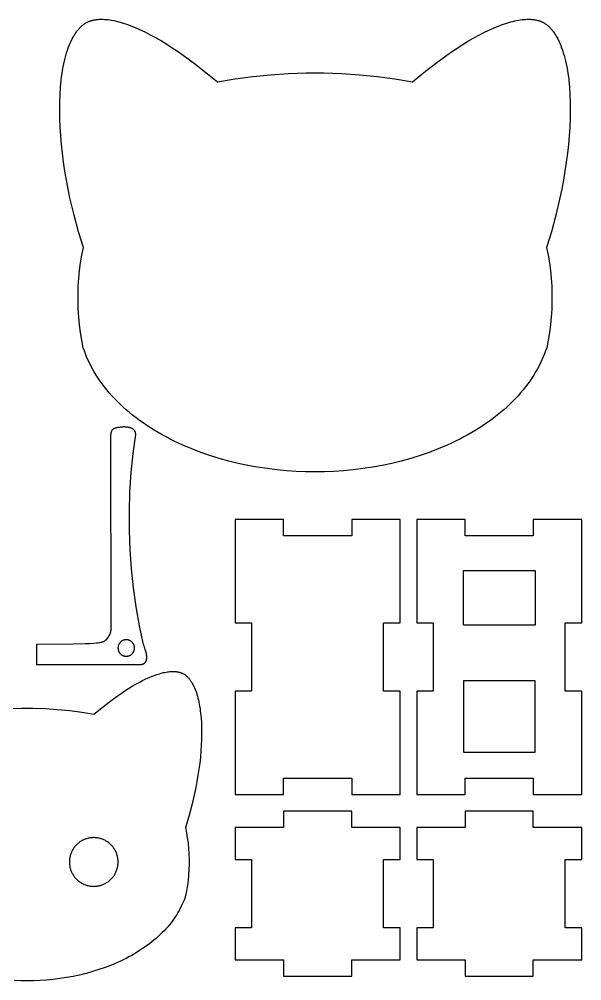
# Model space of a CAD drawing. Header units: millimetres. Extents: x -103 to 223, y -22 to 242.
# Drawn here: x 121.3 to 223.5, y 67.7 to 242.4 of the extents above; entities that cross this region are included whole.
import ezdxf

# ---------------------------------------------------------------- set-up
doc = ezdxf.new("R2010")
doc.units = ezdxf.units.MM
for name, color, linetype, true_color in [('back_outsideCutPath', 1, 'Continuous', 0xff0000), ('Capa 01', 1, 'Continuous', 0xff0000), ('front_outsideCutPath', 1, 'Continuous', 0xff0000), ('left_outsideCutPath', 1, 'Continuous', 0xff0000), ('right_outsideCutPath', 1, 'Continuous', 0xff0000)]:
    doc.layers.add(name, color=color, linetype=linetype, true_color=true_color)

msp = doc.modelspace()

# ---------------------------------------------------------------- linework, layer by layer
at = {"layer": 'back_outsideCutPath', "color": 1, "true_color": 0xff0000}
for p, q in [((202.29, 151.51), (193.48, 151.51)), ((193.48, 151.51), (193.48, 132.7)), ((202.29, 148.51), (202.29, 151.51)), ((223.48, 151.51), (214.67, 151.51)), ((214.67, 151.51), (214.67, 148.51)), ((223.48, 145.08), (223.48, 151.51)), ((214.67, 148.51), (202.29, 148.51)), ((223.48, 132.7), (223.48, 145.08)), ((193.48, 132.7), (196.48, 132.7)), ((196.48, 132.7), (196.48, 120.33)), ((220.48, 120.33), (220.48, 132.7)), ((220.48, 132.7), (223.48, 132.7)), ((196.48, 120.33), (193.48, 120.33)), ((193.48, 120.33), (193.48, 107.95)), ((223.48, 120.33), (220.48, 120.33)), ((223.48, 101.51), (223.48, 120.33)), ((193.48, 107.95), (193.48, 101.51)), ((202.29, 101.51), (202.29, 104.51)), ((202.29, 104.51), (214.67, 104.51)), ((214.67, 104.51), (214.67, 101.51)), ((193.48, 101.51), (202.29, 101.51)), ((214.67, 101.51), (223.48, 101.51))]:
    msp.add_line(p, q, dxfattribs=at)
at = {"layer": 'Capa 01'}
for p, q in [((132.49, 241.05), (132.6, 241.15)), ((132.6, 241.15), (132.71, 241.25)), ((132.71, 241.25), (132.79, 241.32)), ((132.79, 241.32), (132.87, 241.38)), ((132.87, 241.38), (132.95, 241.44)), ((132.95, 241.44), (133.03, 241.5)), ((133.03, 241.5), (133.12, 241.56)), ((133.12, 241.56), (133.2, 241.62)), ((133.2, 241.62), (133.29, 241.67)), ((133.29, 241.67), (133.38, 241.73)), ((133.38, 241.73), (133.48, 241.78)), ((133.48, 241.78), (133.57, 241.83)), ((133.57, 241.83), (133.67, 241.87)), ((133.67, 241.87), (133.77, 241.92)), ((133.77, 241.92), (133.87, 241.96)), ((133.87, 241.96), (133.97, 242)), ((133.97, 242), (134.08, 242.04)), ((134.08, 242.04), (134.19, 242.08)), ((134.19, 242.08), (134.3, 242.12)), ((134.3, 242.12), (134.41, 242.15)), ((134.41, 242.15), (134.52, 242.18)), ((134.52, 242.18), (134.64, 242.21)), ((134.64, 242.21), (134.75, 242.24)), ((134.75, 242.24), (134.87, 242.26)), ((134.87, 242.26), (134.99, 242.28)), ((134.99, 242.28), (135.12, 242.3)), ((135.12, 242.3), (135.24, 242.32)), ((135.24, 242.32), (135.37, 242.34)), ((135.37, 242.34), (135.5, 242.35)), ((135.5, 242.35), (135.63, 242.36)), ((135.63, 242.36), (135.77, 242.37)), ((135.77, 242.37), (135.9, 242.38)), ((135.9, 242.38), (136.18, 242.38)), ((136.18, 242.38), (136.47, 242.38)), ((136.47, 242.38), (136.76, 242.36)), ((136.76, 242.36), (137.07, 242.34)), ((137.07, 242.34), (137.38, 242.31)), ((137.38, 242.31), (137.7, 242.27)), ((137.7, 242.27), (138.03, 242.21)), ((138.03, 242.21), (138.36, 242.15)), ((138.36, 242.15), (138.71, 242.08)), ((138.71, 242.08), (139.06, 241.99)), ((139.06, 241.99), (139.42, 241.9)), ((139.42, 241.9), (139.78, 241.8)), ((139.78, 241.8), (140.16, 241.68)), ((140.16, 241.68), (140.54, 241.56)), ((140.54, 241.56), (140.93, 241.42)), ((140.93, 241.42), (141.73, 241.12)), ((141.73, 241.12), (142.56, 240.78)), ((207.44, 240.78), (208.27, 241.12)), ((208.27, 241.12), (209.07, 241.42)), ((209.07, 241.42), (209.46, 241.56)), ((209.46, 241.56), (209.84, 241.68)), ((209.84, 241.68), (210.21, 241.8)), ((210.21, 241.8), (210.58, 241.9)), ((210.58, 241.9), (210.94, 241.99)), ((210.94, 241.99), (211.29, 242.08)), ((211.29, 242.08), (211.63, 242.15)), ((211.63, 242.15), (211.97, 242.21)), ((211.97, 242.21), (212.3, 242.27)), ((212.3, 242.27), (212.62, 242.31)), ((212.62, 242.31), (212.93, 242.34)), ((212.93, 242.34), (213.23, 242.36)), ((213.23, 242.36), (213.53, 242.38)), ((213.53, 242.38), (213.81, 242.38)), ((213.81, 242.38), (214.09, 242.38)), ((214.09, 242.38), (214.23, 242.37)), ((214.23, 242.37), (214.36, 242.36)), ((214.36, 242.36), (214.49, 242.35)), ((214.49, 242.35), (214.62, 242.34)), ((214.62, 242.34), (214.75, 242.32)), ((214.75, 242.32), (214.88, 242.3)), ((214.88, 242.3), (215, 242.28)), ((215, 242.28), (215.12, 242.26)), ((215.12, 242.26), (215.24, 242.24)), ((215.24, 242.24), (215.36, 242.21)), ((215.36, 242.21), (215.48, 242.18)), ((215.48, 242.18), (215.59, 242.15)), ((215.59, 242.15), (215.7, 242.12)), ((215.7, 242.12), (215.81, 242.08)), ((215.81, 242.08), (215.92, 242.04)), ((215.92, 242.04), (216.02, 242)), ((216.02, 242), (216.13, 241.96)), ((216.13, 241.96), (216.23, 241.92)), ((216.23, 241.92), (216.33, 241.87)), ((216.33, 241.87), (216.42, 241.83)), ((216.42, 241.83), (216.52, 241.78)), ((216.52, 241.78), (216.61, 241.73)), ((216.61, 241.73), (216.7, 241.67)), ((216.7, 241.67), (216.79, 241.62)), ((216.79, 241.62), (216.88, 241.56)), ((216.88, 241.56), (216.97, 241.5)), ((216.97, 241.5), (217.05, 241.44)), ((217.05, 241.44), (217.13, 241.38)), ((217.13, 241.38), (217.21, 241.32)), ((217.21, 241.32), (217.29, 241.25)), ((217.29, 241.25), (217.4, 241.15)), ((217.4, 241.15), (217.51, 241.05)), ((131.15, 239.3), (131.24, 239.46)), ((131.24, 239.46), (131.34, 239.62)), ((131.34, 239.62), (131.44, 239.78)), ((131.44, 239.78), (131.54, 239.92)), ((131.54, 239.92), (131.64, 240.07)), ((131.64, 240.07), (131.74, 240.21)), ((131.74, 240.21), (131.85, 240.34)), ((131.85, 240.34), (131.95, 240.47)), ((131.95, 240.47), (132.06, 240.59)), ((132.06, 240.59), (132.16, 240.71)), ((132.16, 240.71), (132.27, 240.83)), ((132.27, 240.83), (132.38, 240.94)), ((132.38, 240.94), (132.49, 241.05)), ((142.56, 240.78), (143.42, 240.39)), ((143.42, 240.39), (144.3, 239.96)), ((144.3, 239.96), (145.2, 239.49)), ((145.2, 239.49), (146.13, 238.98)), ((203.87, 238.98), (204.79, 239.49)), ((204.79, 239.49), (205.7, 239.96)), ((205.7, 239.96), (206.58, 240.39)), ((206.58, 240.39), (207.44, 240.78)), ((217.51, 241.05), (217.62, 240.94)), ((217.62, 240.94), (217.73, 240.83)), ((217.73, 240.83), (217.83, 240.71)), ((217.83, 240.71), (217.94, 240.59)), ((217.94, 240.59), (218.04, 240.47)), ((218.04, 240.47), (218.15, 240.34)), ((218.15, 240.34), (218.25, 240.21)), ((218.25, 240.21), (218.35, 240.07)), ((218.35, 240.07), (218.46, 239.92)), ((218.46, 239.92), (218.56, 239.78)), ((218.56, 239.78), (218.66, 239.62)), ((218.66, 239.62), (218.75, 239.46)), ((218.75, 239.46), (218.85, 239.3)), ((130.18, 237.21), (130.34, 237.63)), ((130.34, 237.63), (130.51, 238.03)), ((130.51, 238.03), (130.68, 238.42)), ((130.68, 238.42), (130.86, 238.79)), ((130.86, 238.79), (131.05, 239.14)), ((131.05, 239.14), (131.15, 239.3)), ((146.13, 238.98), (147.08, 238.43)), ((147.08, 238.43), (148.05, 237.84)), ((148.05, 237.84), (149.03, 237.21)), ((200.96, 237.21), (201.95, 237.84)), ((201.95, 237.84), (202.92, 238.43)), ((202.92, 238.43), (203.87, 238.98)), ((218.85, 239.3), (218.95, 239.14)), ((218.95, 239.14), (219.13, 238.79)), ((219.13, 238.79), (219.31, 238.42)), ((219.31, 238.42), (219.49, 238.03)), ((219.49, 238.03), (219.66, 237.63)), ((219.66, 237.63), (219.82, 237.21)), ((129.73, 235.82), (129.87, 236.3)), ((129.87, 236.3), (130.02, 236.76)), ((130.02, 236.76), (130.18, 237.21)), ((149.03, 237.21), (150.03, 236.55)), ((150.03, 236.55), (151.05, 235.85)), ((151.05, 235.85), (153.1, 234.35)), ((196.89, 234.35), (198.95, 235.85)), ((198.95, 235.85), (199.96, 236.55)), ((199.96, 236.55), (200.96, 237.21)), ((219.82, 237.21), (219.98, 236.76)), ((219.98, 236.76), (220.12, 236.3)), ((220.12, 236.3), (220.27, 235.82)), ((129.24, 233.71), (129.35, 234.26)), ((129.35, 234.26), (129.47, 234.8)), ((129.47, 234.8), (129.6, 235.32)), ((129.6, 235.32), (129.73, 235.82)), ((153.1, 234.35), (155.19, 232.73)), ((194.8, 232.73), (196.89, 234.35)), ((220.27, 235.82), (220.4, 235.32)), ((220.4, 235.32), (220.53, 234.8)), ((220.53, 234.8), (220.65, 234.26)), ((220.65, 234.26), (220.76, 233.71)), ((128.96, 231.94), (129.04, 232.55)), ((129.04, 232.55), (129.14, 233.14)), ((129.14, 233.14), (129.24, 233.71)), ((155.19, 232.73), (157.29, 231)), ((166.92, 232.29), (170.14, 232.51)), ((170.14, 232.51), (173.38, 232.62)), ((173.38, 232.62), (176.62, 232.62)), ((176.62, 232.62), (179.85, 232.51)), ((179.85, 232.51), (183.08, 232.29)), ((192.7, 231), (194.8, 232.73)), ((220.76, 233.71), (220.86, 233.14)), ((220.86, 233.14), (220.95, 232.55)), ((220.95, 232.55), (221.04, 231.94)), ((128.76, 230.03), (128.88, 231.32)), ((128.88, 231.32), (128.96, 231.94)), ((157.29, 231), (160.49, 231.54)), ((160.49, 231.54), (163.69, 231.97)), ((163.69, 231.97), (166.92, 232.29)), ((183.08, 232.29), (186.3, 231.97)), ((186.3, 231.97), (189.51, 231.54)), ((189.51, 231.54), (192.7, 231)), ((221.04, 231.94), (221.12, 231.32)), ((221.12, 231.32), (221.24, 230.03)), ((128.67, 228.68), (128.76, 230.03)), ((221.24, 230.03), (221.33, 228.68)), ((128.61, 225.82), (128.62, 227.27)), ((128.62, 227.27), (128.67, 228.68)), ((221.33, 228.68), (221.38, 227.27)), ((221.38, 227.27), (221.39, 225.82)), ((128.63, 224.32), (128.61, 225.82)), ((221.39, 225.82), (221.36, 224.32)), ((128.7, 222.78), (128.63, 224.32)), ((221.36, 224.32), (221.3, 222.78)), ((128.8, 221.22), (128.7, 222.78)), ((221.3, 222.78), (221.19, 221.22)), ((128.94, 219.63), (128.8, 221.22)), ((221.19, 221.22), (221.05, 219.63)), ((129.12, 218.02), (128.94, 219.63)), ((221.05, 219.63), (220.88, 218.02)), ((129.33, 216.4), (129.12, 218.02)), ((220.88, 218.02), (220.67, 216.4)), ((129.57, 214.77), (129.33, 216.4)), ((220.67, 216.4), (220.42, 214.77)), ((129.85, 213.15), (129.57, 214.77)), ((130.15, 211.53), (129.85, 213.15)), ((220.15, 213.15), (219.84, 211.53)), ((220.42, 214.77), (220.15, 213.15)), ((130.48, 209.93), (130.15, 211.53)), ((219.84, 211.53), (219.51, 209.93)), ((131.22, 206.79), (130.48, 209.93)), ((219.51, 209.93), (218.78, 206.79)), ((132.04, 203.77), (131.22, 206.79)), ((218.78, 206.79), (217.96, 203.77)), ((132.92, 200.89), (132.04, 203.77)), ((217.96, 203.77), (217.08, 200.89)), ((132.41, 198.12), (132.64, 199.51)), ((132.64, 199.51), (132.92, 200.89)), ((217.08, 200.89), (217.35, 199.51)), ((217.35, 199.51), (217.59, 198.12)), ((132.23, 196.72), (132.41, 198.12)), ((217.59, 198.12), (217.77, 196.72)), ((132.09, 195.32), (132.23, 196.72)), ((217.77, 196.72), (217.91, 195.32)), ((131.99, 193.91), (132.09, 195.32)), ((217.91, 195.32), (218.01, 193.91)), ((131.94, 192.5), (131.99, 193.91)), ((131.94, 191.09), (131.94, 192.5)), ((218.01, 193.91), (218.05, 192.5)), ((218.05, 192.5), (218.05, 191.09)), ((131.99, 189.68), (131.94, 191.09)), ((218.05, 191.09), (218.01, 189.68)), ((132.08, 188.27), (131.99, 189.68)), ((218.01, 189.68), (217.92, 188.27)), ((132.21, 186.86), (132.08, 188.27)), ((217.92, 188.27), (217.78, 186.86)), ((132.4, 185.47), (132.21, 186.86)), ((132.63, 184.07), (132.4, 185.47)), ((217.6, 185.47), (217.37, 184.07)), ((217.78, 186.86), (217.6, 185.47)), ((132.9, 182.69), (132.63, 184.07)), ((217.37, 184.07), (217.1, 182.69)), ((133.09, 182.14), (132.9, 182.69)), ((133.29, 181.59), (133.09, 182.14)), ((216.91, 182.14), (216.71, 181.59)), ((217.1, 182.69), (216.91, 182.14)), ((133.51, 181.04), (133.29, 181.59)), ((133.75, 180.49), (133.51, 181.04)), ((134.01, 179.94), (133.75, 180.49)), ((216.24, 180.49), (215.98, 179.94)), ((216.48, 181.04), (216.24, 180.49)), ((216.71, 181.59), (216.48, 181.04)), ((134.29, 179.39), (134.01, 179.94)), ((134.58, 178.84), (134.29, 179.39)), ((134.9, 178.29), (134.58, 178.84)), ((135.23, 177.74), (134.9, 178.29)), ((215.1, 178.29), (214.76, 177.74)), ((215.41, 178.84), (215.1, 178.29)), ((215.71, 179.39), (215.41, 178.84)), ((215.98, 179.94), (215.71, 179.39)), ((135.58, 177.19), (135.23, 177.74)), ((135.96, 176.65), (135.58, 177.19)), ((136.35, 176.11), (135.96, 176.65)), ((214.04, 176.65), (213.65, 176.11)), ((214.41, 177.19), (214.04, 176.65)), ((214.76, 177.74), (214.41, 177.19)), ((136.76, 175.57), (136.35, 176.11)), ((137.18, 175.03), (136.76, 175.57)), ((137.63, 174.5), (137.18, 175.03)), ((212.81, 175.03), (212.37, 174.5)), ((213.24, 175.57), (212.81, 175.03)), ((213.65, 176.11), (213.24, 175.57)), ((138.1, 173.98), (137.63, 174.5)), ((138.58, 173.46), (138.1, 173.98)), ((139.09, 172.94), (138.58, 173.46)), ((211.41, 173.46), (210.91, 172.94)), ((211.9, 173.98), (211.41, 173.46)), ((212.37, 174.5), (211.9, 173.98)), ((139.61, 172.43), (139.09, 172.94)), ((140.15, 171.92), (139.61, 172.43)), ((140.71, 171.43), (140.15, 171.92)), ((141.28, 170.93), (140.71, 171.43)), ((209.29, 171.43), (208.72, 170.93)), ((209.85, 171.92), (209.29, 171.43)), ((210.39, 172.43), (209.85, 171.92)), ((210.91, 172.94), (210.39, 172.43)), ((141.87, 170.45), (141.28, 170.93)), ((142.48, 169.97), (141.87, 170.45)), ((143.11, 169.5), (142.48, 169.97)), ((143.76, 169.04), (143.11, 169.5)), ((206.88, 169.5), (206.24, 169.04)), ((207.51, 169.97), (206.88, 169.5)), ((208.12, 170.45), (207.51, 169.97)), ((208.72, 170.93), (208.12, 170.45)), ((138.12, 167.72), (138.11, 167.7)), ((138.14, 167.73), (138.12, 167.72)), ((138.15, 167.75), (138.14, 167.73)), ((138.16, 167.77), (138.15, 167.75)), ((138.18, 167.78), (138.16, 167.77)), ((138.19, 167.8), (138.18, 167.78)), ((138.21, 167.81), (138.19, 167.8)), ((138.23, 167.83), (138.21, 167.81)), ((138.24, 167.84), (138.23, 167.83)), ((138.26, 167.86), (138.24, 167.84)), ((138.28, 167.87), (138.26, 167.86)), ((138.3, 167.89), (138.28, 167.87)), ((138.32, 167.9), (138.3, 167.89)), ((138.34, 167.92), (138.32, 167.9)), ((138.36, 167.93), (138.34, 167.92)), ((138.39, 167.95), (138.36, 167.93)), ((138.41, 167.96), (138.39, 167.95)), ((138.43, 167.97), (138.41, 167.96)), ((138.46, 167.99), (138.43, 167.97)), ((138.48, 168), (138.46, 167.99)), ((138.51, 168.01), (138.48, 168)), ((138.54, 168.02), (138.51, 168.01)), ((138.57, 168.03), (138.54, 168.02)), ((138.59, 168.05), (138.57, 168.03)), ((138.66, 168.07), (138.59, 168.05)), ((138.72, 168.09), (138.66, 168.07)), ((138.79, 168.11), (138.72, 168.09)), ((138.86, 168.13), (138.79, 168.11)), ((138.94, 168.15), (138.86, 168.13)), ((139.02, 168.17), (138.94, 168.15)), ((139.11, 168.19), (139.02, 168.17)), ((139.2, 168.2), (139.11, 168.19)), ((139.39, 168.23), (139.2, 168.2)), ((139.6, 168.26), (139.39, 168.23)), ((139.83, 168.28), (139.6, 168.26)), ((139.95, 168.29), (139.83, 168.28)), ((140.08, 168.29), (139.95, 168.29)), ((140.2, 168.3), (140.08, 168.29)), ((140.32, 168.3), (140.2, 168.3)), ((140.45, 168.3), (140.32, 168.3)), ((140.58, 168.29), (140.45, 168.3)), ((140.7, 168.28), (140.58, 168.29)), ((140.83, 168.27), (140.7, 168.28)), ((140.95, 168.26), (140.83, 168.27)), ((141.08, 168.24), (140.95, 168.26)), ((141.14, 168.23), (141.08, 168.24)), ((141.2, 168.21), (141.14, 168.23)), ((141.26, 168.2), (141.2, 168.21)), ((141.32, 168.19), (141.26, 168.2)), ((141.37, 168.17), (141.32, 168.19)), ((141.43, 168.15), (141.37, 168.17)), ((141.49, 168.13), (141.43, 168.15)), ((141.54, 168.12), (141.49, 168.13)), ((141.6, 168.09), (141.54, 168.12)), ((141.65, 168.07), (141.6, 168.09)), ((141.7, 168.05), (141.65, 168.07)), ((141.75, 168.02), (141.7, 168.05)), ((141.8, 168), (141.75, 168.02)), ((141.82, 167.98), (141.8, 168)), ((141.85, 167.97), (141.82, 167.98)), ((141.87, 167.96), (141.85, 167.97)), ((141.89, 167.94), (141.87, 167.96)), ((141.92, 167.93), (141.89, 167.94)), ((141.94, 167.91), (141.92, 167.93)), ((141.96, 167.9), (141.94, 167.91)), ((141.98, 167.88), (141.96, 167.9)), ((142, 167.86), (141.98, 167.88)), ((142.02, 167.85), (142, 167.86)), ((142.04, 167.83), (142.02, 167.85)), ((142.06, 167.81), (142.04, 167.83)), ((142.08, 167.79), (142.06, 167.81)), ((142.1, 167.77), (142.08, 167.79)), ((142.12, 167.75), (142.1, 167.77)), ((142.14, 167.74), (142.12, 167.75)), ((142.16, 167.72), (142.14, 167.74)), ((142.17, 167.7), (142.16, 167.72)), ((144.42, 168.59), (143.76, 169.04)), ((145.09, 168.15), (144.42, 168.59)), ((145.78, 167.72), (145.09, 168.15)), ((146.49, 167.3), (145.78, 167.72)), ((204.22, 167.72), (203.51, 167.3)), ((204.91, 168.15), (204.22, 167.72)), ((205.58, 168.59), (204.91, 168.15)), ((206.24, 169.04), (205.58, 168.59)), ((137.85, 166.46), (137.83, 165.91)), ((137.86, 166.67), (137.85, 166.46)), ((137.87, 166.84), (137.86, 166.67)), ((137.88, 166.98), (137.87, 166.84)), ((137.89, 167.04), (137.88, 166.98)), ((137.9, 167.1), (137.89, 167.04)), ((137.91, 167.16), (137.9, 167.1)), ((137.92, 167.21), (137.91, 167.16)), ((137.93, 167.25), (137.92, 167.21)), ((137.94, 167.3), (137.93, 167.25)), ((137.95, 167.34), (137.94, 167.3)), ((137.96, 167.39), (137.95, 167.34)), ((137.98, 167.43), (137.96, 167.39)), ((137.99, 167.47), (137.98, 167.43)), ((138, 167.49), (137.99, 167.47)), ((138.01, 167.51), (138, 167.49)), ((138.02, 167.53), (138.01, 167.51)), ((138.03, 167.57), (138.02, 167.55)), ((138.02, 167.55), (138.02, 167.53)), ((138.04, 167.59), (138.03, 167.57)), ((138.05, 167.61), (138.04, 167.59)), ((138.06, 167.63), (138.05, 167.61)), ((138.07, 167.64), (138.06, 167.63)), ((138.09, 167.66), (138.07, 167.64)), ((138.1, 167.68), (138.09, 167.66)), ((138.11, 167.7), (138.1, 167.68)), ((141.96, 163.48), (142.42, 166.94)), ((142.19, 167.67), (142.17, 167.7)), ((142.21, 167.65), (142.19, 167.67)), ((142.22, 167.63), (142.21, 167.65)), ((142.24, 167.61), (142.22, 167.63)), ((142.25, 167.59), (142.24, 167.61)), ((142.26, 167.57), (142.25, 167.59)), ((142.28, 167.54), (142.26, 167.57)), ((142.29, 167.52), (142.28, 167.54)), ((142.3, 167.49), (142.29, 167.52)), ((142.32, 167.47), (142.3, 167.49)), ((142.33, 167.44), (142.32, 167.47)), ((142.34, 167.42), (142.33, 167.44)), ((142.35, 167.39), (142.34, 167.42)), ((142.36, 167.37), (142.35, 167.39)), ((142.37, 167.34), (142.36, 167.37)), ((142.37, 167.31), (142.37, 167.34)), ((142.38, 167.28), (142.37, 167.31)), ((142.39, 167.26), (142.38, 167.28)), ((142.39, 167.23), (142.39, 167.26)), ((142.4, 167.2), (142.39, 167.23)), ((142.41, 167.17), (142.4, 167.2)), ((142.41, 167.14), (142.41, 167.17)), ((142.41, 167.11), (142.41, 167.14)), ((142.42, 167.07), (142.41, 167.11)), ((142.42, 167.04), (142.42, 167.07)), ((142.42, 167.01), (142.42, 167.04)), ((142.42, 166.98), (142.42, 167.01)), ((142.42, 166.94), (142.42, 166.98)), ((147.21, 166.88), (146.49, 167.3)), ((147.94, 166.48), (147.21, 166.88)), ((148.69, 166.09), (147.94, 166.48)), ((149.44, 165.71), (148.69, 166.09)), ((201.31, 166.09), (200.55, 165.71)), ((202.06, 166.48), (201.31, 166.09)), ((202.79, 166.88), (202.06, 166.48)), ((203.51, 167.3), (202.79, 166.88)), ((137.83, 165.91), (137.93, 132.23)), ((150.22, 165.34), (149.44, 165.71)), ((151, 164.99), (150.22, 165.34)), ((152.6, 164.31), (151, 164.99)), ((154.23, 163.68), (152.6, 164.31)), ((197.4, 164.31), (195.76, 163.68)), ((199, 164.99), (197.4, 164.31)), ((199.78, 165.34), (199, 164.99)), ((200.55, 165.71), (199.78, 165.34)), ((141.61, 160), (141.96, 163.48)), ((155.9, 163.1), (154.23, 163.68)), ((157.6, 162.58), (155.9, 163.1)), ((159.32, 162.1), (157.6, 162.58)), ((192.4, 162.58), (190.68, 162.1)), ((194.09, 163.1), (192.4, 162.58)), ((195.76, 163.68), (194.09, 163.1)), ((161.06, 161.68), (159.32, 162.1)), ((162.81, 161.31), (161.06, 161.68)), ((164.57, 160.99), (162.81, 161.31)), ((166.33, 160.73), (164.57, 160.99)), ((168.09, 160.51), (166.33, 160.73)), ((183.67, 160.73), (181.91, 160.51)), ((185.43, 160.99), (183.67, 160.73)), ((187.19, 161.31), (185.43, 160.99)), ((188.94, 161.68), (187.19, 161.31)), ((190.68, 162.1), (188.94, 161.68)), ((141.38, 156.51), (141.61, 160)), ((169.84, 160.35), (168.09, 160.51)), ((171.57, 160.23), (169.84, 160.35)), ((173.3, 160.16), (171.57, 160.23)), ((175, 160.14), (173.3, 160.16)), ((176.7, 160.16), (175, 160.14)), ((178.42, 160.23), (176.7, 160.16)), ((180.16, 160.35), (178.42, 160.23)), ((181.91, 160.51), (180.16, 160.35)), ((141.27, 153.02), (141.38, 156.51)), ((141.29, 149.52), (141.27, 153.02)), ((141.42, 146.03), (141.29, 149.52)), ((141.67, 142.55), (141.42, 146.03)), ((142.04, 139.07), (141.67, 142.55)), ((142.53, 135.61), (142.04, 139.07)), ((143.14, 132.17), (142.53, 135.61)), ((137.84, 131.06), (137.83, 131.01)), ((137.85, 131.11), (137.84, 131.06)), ((137.86, 131.17), (137.85, 131.11)), ((137.88, 131.3), (137.86, 131.17)), ((137.89, 131.45), (137.88, 131.3)), ((137.91, 131.61), (137.89, 131.45)), ((137.92, 131.8), (137.91, 131.61)), ((137.93, 132.23), (137.92, 131.8)), ((143.86, 128.75), (143.14, 132.17)), ((136.55, 129.28), (136.51, 129.26)), ((136.59, 129.29), (136.55, 129.28)), ((136.62, 129.31), (136.59, 129.29)), ((136.65, 129.33), (136.62, 129.31)), ((136.68, 129.34), (136.65, 129.33)), ((136.71, 129.36), (136.68, 129.34)), ((136.73, 129.37), (136.71, 129.36)), ((136.76, 129.39), (136.73, 129.37)), ((136.78, 129.41), (136.76, 129.39)), ((136.8, 129.42), (136.78, 129.41)), ((136.84, 129.46), (136.8, 129.42)), ((136.88, 129.49), (136.84, 129.46)), ((136.91, 129.52), (136.88, 129.49)), ((136.95, 129.55), (136.91, 129.52)), ((136.98, 129.58), (136.95, 129.55)), ((137.01, 129.62), (136.98, 129.58)), ((137.04, 129.65), (137.01, 129.62)), ((137.07, 129.68), (137.04, 129.65)), ((137.1, 129.71), (137.07, 129.68)), ((137.15, 129.77), (137.1, 129.71)), ((137.2, 129.84), (137.15, 129.77)), ((137.25, 129.9), (137.2, 129.84)), ((137.29, 129.96), (137.25, 129.9)), ((137.33, 130.01), (137.29, 129.96)), ((137.36, 130.07), (137.33, 130.01)), ((137.49, 130.28), (137.36, 130.07)), ((137.55, 130.38), (137.49, 130.28)), ((137.64, 130.51), (137.55, 130.38)), ((137.67, 130.55), (137.64, 130.51)), ((137.68, 130.58), (137.67, 130.55)), ((137.69, 130.6), (137.68, 130.58)), ((137.71, 130.63), (137.69, 130.6)), ((137.72, 130.66), (137.71, 130.63)), ((137.74, 130.69), (137.72, 130.66)), ((137.75, 130.72), (137.74, 130.69)), ((137.76, 130.75), (137.75, 130.72)), ((137.77, 130.79), (137.76, 130.75)), ((137.79, 130.83), (137.77, 130.79)), ((137.8, 130.87), (137.79, 130.83)), ((137.81, 130.91), (137.8, 130.87)), ((137.82, 130.96), (137.81, 130.91)), ((137.83, 131.01), (137.82, 130.96)), ((139.72, 129.28), (139.68, 129.25)), ((139.76, 129.31), (139.72, 129.28)), ((139.8, 129.35), (139.76, 129.31)), ((139.85, 129.38), (139.8, 129.35)), ((139.89, 129.41), (139.85, 129.38)), ((139.93, 129.43), (139.89, 129.41)), ((139.98, 129.46), (139.93, 129.43)), ((140.02, 129.48), (139.98, 129.46)), ((140.07, 129.51), (140.02, 129.48)), ((140.12, 129.53), (140.07, 129.51)), ((140.17, 129.55), (140.12, 129.53)), ((140.22, 129.56), (140.17, 129.55)), ((140.27, 129.58), (140.22, 129.56)), ((140.32, 129.59), (140.27, 129.58)), ((140.37, 129.61), (140.32, 129.59)), ((140.42, 129.62), (140.37, 129.61)), ((140.47, 129.63), (140.42, 129.62)), ((140.52, 129.63), (140.47, 129.63)), ((140.57, 129.64), (140.52, 129.63)), ((140.62, 129.64), (140.57, 129.64)), ((140.68, 129.64), (140.62, 129.64)), ((140.73, 129.64), (140.68, 129.64)), ((140.78, 129.64), (140.73, 129.64)), ((140.83, 129.64), (140.78, 129.64)), ((140.88, 129.63), (140.83, 129.64)), ((140.94, 129.63), (140.88, 129.63)), ((140.99, 129.62), (140.94, 129.63)), ((141.04, 129.61), (140.99, 129.62)), ((141.09, 129.59), (141.04, 129.61)), ((141.14, 129.58), (141.09, 129.59)), ((141.19, 129.56), (141.14, 129.58)), ((141.24, 129.55), (141.19, 129.56)), ((141.28, 129.53), (141.24, 129.55)), ((141.33, 129.51), (141.28, 129.53)), ((141.38, 129.48), (141.33, 129.51)), ((141.43, 129.46), (141.38, 129.48)), ((141.47, 129.43), (141.43, 129.46)), ((141.51, 129.41), (141.47, 129.43)), ((141.56, 129.38), (141.51, 129.41)), ((141.6, 129.35), (141.56, 129.38)), ((141.64, 129.31), (141.6, 129.35)), ((141.68, 129.28), (141.64, 129.31)), ((141.72, 129.25), (141.68, 129.28)), ((131.08, 128.81), (124.41, 128.75)), ((124.41, 128.75), (124.41, 125.14)), ((133.22, 128.88), (131.08, 128.81)), ((134.05, 128.92), (133.22, 128.88)), ((134.73, 128.97), (134.05, 128.92)), ((135.28, 129.02), (134.73, 128.97)), ((135.51, 129.05), (135.28, 129.02)), ((135.72, 129.08), (135.51, 129.05)), ((135.9, 129.11), (135.72, 129.08)), ((136.06, 129.14), (135.9, 129.11)), ((136.2, 129.17), (136.06, 129.14)), ((136.26, 129.18), (136.2, 129.17)), ((136.32, 129.2), (136.26, 129.18)), ((136.38, 129.21), (136.32, 129.2)), ((136.42, 129.23), (136.38, 129.21)), ((136.47, 129.25), (136.42, 129.23)), ((136.51, 129.26), (136.47, 129.25)), ((139.21, 128.29), (139.2, 128.24)), ((139.2, 128.24), (139.2, 128.18)), ((139.2, 128.18), (139.2, 128.13)), ((139.2, 128.13), (139.2, 128.08)), ((139.2, 128.08), (139.21, 128.03)), ((139.22, 128.39), (139.21, 128.34)), ((139.21, 128.34), (139.21, 128.29)), ((139.21, 128.03), (139.21, 127.98)), ((139.21, 127.98), (139.22, 127.92)), ((139.23, 128.44), (139.22, 128.39)), ((139.22, 127.92), (139.23, 127.87)), ((139.24, 128.49), (139.23, 128.44)), ((139.23, 127.87), (139.24, 127.82)), ((139.26, 128.54), (139.24, 128.49)), ((139.24, 127.82), (139.25, 127.77)), ((139.25, 127.77), (139.26, 127.72)), ((139.27, 128.59), (139.26, 128.54)), ((139.26, 127.72), (139.28, 127.67)), ((139.29, 128.64), (139.27, 128.59)), ((139.28, 127.67), (139.3, 127.62)), ((139.31, 128.69), (139.29, 128.64)), ((139.3, 127.62), (139.31, 127.57)), ((139.33, 128.74), (139.31, 128.69)), ((139.31, 127.57), (139.34, 127.53)), ((139.35, 128.79), (139.33, 128.74)), ((139.37, 128.83), (139.35, 128.79)), ((139.39, 128.88), (139.37, 128.83)), ((139.42, 128.92), (139.39, 128.88)), ((139.45, 128.97), (139.42, 128.92)), ((139.48, 129.01), (139.45, 128.97)), ((139.51, 129.05), (139.48, 129.01)), ((139.54, 129.09), (139.51, 129.05)), ((139.57, 129.13), (139.54, 129.09)), ((139.61, 129.17), (139.57, 129.13)), ((139.65, 129.21), (139.61, 129.17)), ((139.68, 129.25), (139.65, 129.21)), ((141.76, 129.21), (141.72, 129.25)), ((141.79, 129.17), (141.76, 129.21)), ((141.83, 129.13), (141.79, 129.17)), ((141.86, 129.09), (141.83, 129.13)), ((141.9, 129.05), (141.86, 129.09)), ((141.93, 129.01), (141.9, 129.05)), ((141.96, 128.97), (141.93, 129.01)), ((141.98, 128.92), (141.96, 128.97)), ((142.01, 128.88), (141.98, 128.92)), ((142.03, 128.83), (142.01, 128.88)), ((142.06, 128.79), (142.03, 128.83)), ((142.08, 128.74), (142.06, 128.79)), ((142.07, 127.53), (142.09, 127.57)), ((142.1, 128.69), (142.08, 128.74)), ((142.09, 127.57), (142.11, 127.62)), ((142.12, 128.64), (142.1, 128.69)), ((142.11, 127.62), (142.13, 127.67)), ((142.13, 128.59), (142.12, 128.64)), ((142.15, 128.54), (142.13, 128.59)), ((142.13, 127.67), (142.14, 127.72)), ((142.14, 127.72), (142.15, 127.77)), ((142.16, 128.49), (142.15, 128.54)), ((142.15, 127.77), (142.17, 127.82)), ((142.17, 128.44), (142.16, 128.49)), ((142.18, 128.39), (142.17, 128.44)), ((142.17, 127.82), (142.18, 127.87)), ((142.19, 128.34), (142.18, 128.39)), ((142.18, 127.87), (142.19, 127.92)), ((142.2, 128.29), (142.19, 128.34)), ((142.19, 127.98), (142.2, 128.03)), ((142.19, 127.92), (142.19, 127.98)), ((142.2, 128.24), (142.2, 128.29)), ((142.2, 128.18), (142.2, 128.24)), ((142.2, 128.13), (142.2, 128.18)), ((142.2, 128.08), (142.2, 128.13)), ((142.2, 128.03), (142.2, 128.08)), ((143.95, 128.53), (143.86, 128.75)), ((144.03, 128.31), (143.95, 128.53)), ((144.1, 128.1), (144.03, 128.31)), ((144.17, 127.9), (144.1, 128.1)), ((144.23, 127.71), (144.17, 127.9)), ((144.28, 127.52), (144.23, 127.71)), ((139.34, 127.53), (139.36, 127.48)), ((139.36, 127.48), (139.38, 127.43)), ((139.38, 127.43), (139.41, 127.39)), ((139.41, 127.39), (139.43, 127.34)), ((139.43, 127.34), (139.46, 127.3)), ((139.46, 127.3), (139.49, 127.26)), ((139.49, 127.26), (139.52, 127.22)), ((139.52, 127.22), (139.56, 127.17)), ((139.56, 127.17), (139.59, 127.14)), ((139.59, 127.14), (139.63, 127.1)), ((139.63, 127.1), (139.66, 127.06)), ((139.66, 127.06), (139.7, 127.03)), ((139.7, 127.03), (139.74, 126.99)), ((139.74, 126.99), (139.78, 126.96)), ((139.78, 126.96), (139.82, 126.93)), ((139.82, 126.93), (139.87, 126.9)), ((139.87, 126.9), (139.91, 126.87)), ((139.91, 126.87), (139.96, 126.84)), ((139.96, 126.84), (140, 126.82)), ((140, 126.82), (140.05, 126.79)), ((140.05, 126.79), (140.1, 126.77)), ((140.1, 126.77), (140.14, 126.75)), ((140.14, 126.75), (140.19, 126.73)), ((140.19, 126.73), (140.24, 126.72)), ((140.24, 126.72), (140.29, 126.7)), ((140.29, 126.7), (140.34, 126.69)), ((140.34, 126.69), (140.39, 126.68)), ((140.39, 126.68), (140.44, 126.67)), ((140.44, 126.67), (140.49, 126.66)), ((140.49, 126.66), (140.55, 126.65)), ((140.55, 126.65), (140.6, 126.65)), ((140.6, 126.65), (140.65, 126.65)), ((140.65, 126.65), (140.7, 126.64)), ((140.7, 126.64), (140.75, 126.65)), ((140.75, 126.65), (140.81, 126.65)), ((140.81, 126.65), (140.86, 126.65)), ((140.86, 126.65), (140.91, 126.66)), ((140.91, 126.66), (140.96, 126.67)), ((140.96, 126.67), (141.01, 126.68)), ((141.01, 126.68), (141.06, 126.69)), ((141.06, 126.69), (141.11, 126.7)), ((141.11, 126.7), (141.16, 126.72)), ((141.16, 126.72), (141.21, 126.73)), ((141.21, 126.73), (141.26, 126.75)), ((141.26, 126.75), (141.31, 126.77)), ((141.31, 126.77), (141.36, 126.79)), ((141.36, 126.79), (141.4, 126.82)), ((141.4, 126.82), (141.45, 126.84)), ((141.45, 126.84), (141.49, 126.87)), ((141.49, 126.87), (141.54, 126.9)), ((141.54, 126.9), (141.58, 126.93)), ((141.58, 126.93), (141.62, 126.96)), ((141.62, 126.96), (141.66, 126.99)), ((141.66, 126.99), (141.7, 127.03)), ((141.7, 127.03), (141.74, 127.06)), ((141.74, 127.06), (141.78, 127.1)), ((141.78, 127.1), (141.81, 127.14)), ((141.81, 127.14), (141.85, 127.17)), ((141.85, 127.17), (141.88, 127.22)), ((141.88, 127.22), (141.91, 127.26)), ((141.91, 127.26), (141.94, 127.3)), ((141.94, 127.3), (141.97, 127.34)), ((141.97, 127.34), (142, 127.39)), ((142, 127.39), (142.02, 127.43)), ((142.02, 127.43), (142.05, 127.48)), ((142.05, 127.48), (142.07, 127.53)), ((144.32, 127.34), (144.28, 127.52)), ((144.36, 127.17), (144.32, 127.34)), ((144.32, 125.76), (144.33, 125.79)), ((144.33, 125.79), (144.34, 125.81)), ((144.34, 125.81), (144.35, 125.83)), ((144.35, 125.86), (144.36, 125.88)), ((144.35, 125.83), (144.35, 125.86)), ((144.39, 127.01), (144.36, 127.17)), ((144.36, 125.88), (144.37, 125.91)), ((144.37, 125.91), (144.38, 125.94)), ((144.38, 125.94), (144.39, 125.96)), ((144.4, 126.93), (144.39, 127.01)), ((144.39, 125.99), (144.4, 126.02)), ((144.39, 125.96), (144.39, 125.99)), ((144.41, 126.85), (144.4, 126.93)), ((144.4, 126.05), (144.41, 126.07)), ((144.4, 126.02), (144.4, 126.05)), ((144.42, 126.77), (144.41, 126.85)), ((144.41, 126.1), (144.42, 126.16)), ((144.41, 126.07), (144.41, 126.1)), ((144.43, 126.7), (144.42, 126.77)), ((144.42, 126.16), (144.43, 126.22)), ((144.43, 126.62), (144.43, 126.7)), ((144.44, 126.55), (144.43, 126.62)), ((144.43, 126.22), (144.44, 126.28)), ((144.44, 126.48), (144.44, 126.55)), ((144.44, 126.41), (144.44, 126.48)), ((144.44, 126.35), (144.44, 126.41)), ((144.44, 126.28), (144.44, 126.35)), ((124.41, 125.14), (143.14, 125.14)), ((143.14, 125.14), (143.21, 125.15)), ((143.21, 125.15), (143.27, 125.15)), ((143.27, 125.15), (143.34, 125.15)), ((143.34, 125.15), (143.4, 125.16)), ((143.4, 125.16), (143.46, 125.17)), ((143.46, 125.17), (143.52, 125.18)), ((143.52, 125.18), (143.55, 125.18)), ((143.55, 125.18), (143.57, 125.19)), ((143.57, 125.19), (143.6, 125.19)), ((143.6, 125.19), (143.63, 125.2)), ((143.63, 125.2), (143.65, 125.21)), ((143.65, 125.21), (143.68, 125.22)), ((143.68, 125.22), (143.71, 125.22)), ((143.71, 125.22), (143.73, 125.23)), ((143.73, 125.23), (143.76, 125.24)), ((143.76, 125.24), (143.78, 125.25)), ((143.78, 125.25), (143.8, 125.26)), ((143.8, 125.26), (143.83, 125.27)), ((143.83, 125.27), (143.85, 125.28)), ((143.85, 125.28), (143.87, 125.29)), ((143.87, 125.29), (143.9, 125.3)), ((143.9, 125.3), (143.92, 125.32)), ((143.92, 125.32), (143.94, 125.33)), ((143.94, 125.33), (143.96, 125.34)), ((143.96, 125.34), (143.98, 125.36)), ((143.98, 125.36), (144, 125.37)), ((144, 125.37), (144.02, 125.38)), ((144.02, 125.38), (144.04, 125.4)), ((144.04, 125.4), (144.06, 125.41)), ((144.06, 125.41), (144.07, 125.43)), ((144.07, 125.43), (144.09, 125.45)), ((144.09, 125.45), (144.11, 125.46)), ((144.11, 125.46), (144.13, 125.48)), ((144.13, 125.48), (144.14, 125.5)), ((144.14, 125.5), (144.16, 125.51)), ((144.16, 125.51), (144.17, 125.53)), ((144.17, 125.53), (144.19, 125.55)), ((144.19, 125.55), (144.2, 125.57)), ((144.2, 125.57), (144.22, 125.59)), ((144.22, 125.59), (144.23, 125.61)), ((144.23, 125.61), (144.25, 125.63)), ((144.25, 125.63), (144.26, 125.65)), ((144.26, 125.65), (144.27, 125.67)), ((144.27, 125.67), (144.28, 125.69)), ((144.28, 125.69), (144.29, 125.72)), ((144.29, 125.72), (144.31, 125.74)), ((144.31, 125.74), (144.32, 125.76)), ((143.68, 122.23), (144.28, 122.52)), ((144.28, 122.52), (144.87, 122.78)), ((144.87, 122.78), (145.44, 123.02)), ((145.44, 123.02), (145.98, 123.23)), ((145.98, 123.23), (146.25, 123.32)), ((146.25, 123.32), (146.51, 123.4)), ((146.51, 123.4), (146.77, 123.48)), ((146.77, 123.48), (147.02, 123.55)), ((147.02, 123.55), (147.26, 123.62)), ((147.26, 123.62), (147.5, 123.67)), ((147.5, 123.67), (147.74, 123.72)), ((147.74, 123.72), (147.97, 123.77)), ((147.97, 123.77), (148.19, 123.8)), ((148.19, 123.8), (148.41, 123.83)), ((148.41, 123.83), (148.62, 123.85)), ((148.62, 123.85), (148.83, 123.87)), ((148.83, 123.87), (149.03, 123.88)), ((149.03, 123.88), (149.23, 123.88)), ((149.23, 123.88), (149.42, 123.88)), ((149.42, 123.88), (149.51, 123.87)), ((149.51, 123.87), (149.6, 123.87)), ((149.6, 123.87), (149.69, 123.86)), ((149.69, 123.86), (149.78, 123.85)), ((149.78, 123.85), (149.87, 123.84)), ((149.87, 123.84), (149.95, 123.83)), ((149.95, 123.83), (150.04, 123.81)), ((150.04, 123.81), (150.12, 123.8)), ((150.12, 123.8), (150.2, 123.78)), ((150.2, 123.78), (150.28, 123.76)), ((150.28, 123.76), (150.36, 123.74)), ((150.36, 123.74), (150.44, 123.72)), ((150.44, 123.72), (150.52, 123.7)), ((150.52, 123.7), (150.59, 123.68)), ((150.59, 123.68), (150.66, 123.65)), ((150.66, 123.65), (150.74, 123.62)), ((150.74, 123.62), (150.81, 123.59)), ((150.81, 123.59), (150.88, 123.56)), ((150.88, 123.56), (150.94, 123.53)), ((150.94, 123.53), (151.01, 123.5)), ((151.01, 123.5), (151.08, 123.47)), ((151.08, 123.47), (151.14, 123.43)), ((151.14, 123.43), (151.2, 123.4)), ((151.2, 123.4), (151.26, 123.36)), ((151.26, 123.36), (151.32, 123.32)), ((151.32, 123.32), (151.38, 123.28)), ((151.38, 123.28), (151.44, 123.24)), ((151.44, 123.24), (151.49, 123.2)), ((151.49, 123.2), (151.55, 123.15)), ((151.55, 123.15), (151.6, 123.11)), ((151.6, 123.11), (151.68, 123.04)), ((151.68, 123.04), (151.75, 122.97)), ((151.75, 122.97), (151.83, 122.9)), ((151.83, 122.9), (151.9, 122.82)), ((151.9, 122.82), (151.97, 122.74)), ((151.97, 122.74), (152.05, 122.66)), ((152.05, 122.66), (152.12, 122.57)), ((152.12, 122.57), (152.19, 122.49)), ((152.19, 122.49), (152.26, 122.39)), ((152.26, 122.39), (152.33, 122.3)), ((152.33, 122.3), (152.4, 122.2)), ((140.45, 120.35), (141.12, 120.78)), ((141.12, 120.78), (141.78, 121.18)), ((141.78, 121.18), (142.43, 121.56)), ((142.43, 121.56), (143.06, 121.9)), ((143.06, 121.9), (143.68, 122.23)), ((152.4, 122.2), (152.47, 122.1)), ((152.47, 122.1), (152.53, 122)), ((152.53, 122), (152.6, 121.89)), ((152.6, 121.89), (152.67, 121.78)), ((152.67, 121.78), (152.73, 121.66)), ((152.73, 121.66), (152.86, 121.43)), ((152.86, 121.43), (152.98, 121.17)), ((152.98, 121.17), (153.1, 120.91)), ((153.1, 120.91), (153.22, 120.63)), ((153.22, 120.63), (153.33, 120.34)), ((137.66, 118.39), (139.07, 119.42)), ((139.07, 119.42), (139.76, 119.89)), ((139.76, 119.89), (140.45, 120.35)), ((153.33, 120.34), (153.44, 120.04)), ((153.44, 120.04), (153.54, 119.73)), ((153.54, 119.73), (153.64, 119.4)), ((153.64, 119.4), (153.73, 119.05)), ((153.73, 119.05), (153.81, 118.7)), ((119.39, 117.13), (121.6, 117.21)), ((121.6, 117.21), (123.81, 117.21)), ((123.81, 117.21), (126.02, 117.13)), ((126.02, 117.13), (128.23, 116.99)), ((134.8, 116.1), (136.24, 117.28)), ((136.24, 117.28), (137.66, 118.39)), ((153.81, 118.7), (153.9, 118.33)), ((153.9, 118.33), (153.97, 117.96)), ((153.97, 117.96), (154.04, 117.56)), ((154.04, 117.56), (154.11, 117.16)), ((154.11, 117.16), (154.16, 116.75)), ((128.23, 116.99), (130.43, 116.77)), ((130.43, 116.77), (132.62, 116.47)), ((132.62, 116.47), (134.8, 116.1)), ((154.16, 116.75), (154.22, 116.32)), ((154.22, 116.32), (154.3, 115.44)), ((154.3, 115.44), (154.36, 114.52)), ((154.36, 114.52), (154.4, 113.56)), ((154.4, 113.56), (154.4, 112.56)), ((154.4, 112.56), (154.38, 111.54)), ((154.34, 110.49), (154.27, 109.42)), ((154.38, 111.54), (154.34, 110.49)), ((154.17, 108.33), (154.05, 107.23)), ((154.27, 109.42), (154.17, 108.33)), ((154.05, 107.23), (153.91, 106.12)), ((153.74, 105.01), (153.56, 103.91)), ((153.91, 106.12), (153.74, 105.01)), ((153.56, 103.91), (153.35, 102.8)), ((153.12, 101.71), (152.62, 99.56)), ((153.35, 102.8), (153.12, 101.71)), ((152.62, 99.56), (152.06, 97.5)), ((152.06, 97.5), (151.46, 95.53)), ((151.46, 95.53), (151.65, 94.58)), ((151.65, 94.58), (151.8, 93.63)), ((131.91, 92.61), (131.8, 92.51)), ((132.03, 92.71), (131.91, 92.61)), ((132.15, 92.81), (132.03, 92.71)), ((132.28, 92.9), (132.15, 92.81)), ((132.4, 92.98), (132.28, 92.9)), ((132.53, 93.06), (132.4, 92.98)), ((132.67, 93.14), (132.53, 93.06)), ((132.8, 93.21), (132.67, 93.14)), ((132.94, 93.28), (132.8, 93.21)), ((133.08, 93.34), (132.94, 93.28)), ((133.22, 93.4), (133.08, 93.34)), ((133.37, 93.45), (133.22, 93.4)), ((133.51, 93.5), (133.37, 93.45)), ((133.66, 93.54), (133.51, 93.5)), ((133.81, 93.58), (133.66, 93.54)), ((133.96, 93.61), (133.81, 93.58)), ((134.11, 93.63), (133.96, 93.61)), ((134.26, 93.66), (134.11, 93.63)), ((134.42, 93.67), (134.26, 93.66)), ((134.57, 93.68), (134.42, 93.67)), ((134.72, 93.69), (134.57, 93.68)), ((134.88, 93.69), (134.72, 93.69)), ((135.03, 93.68), (134.88, 93.69)), ((135.18, 93.67), (135.03, 93.68)), ((135.34, 93.66), (135.18, 93.67)), ((135.49, 93.63), (135.34, 93.66)), ((135.64, 93.61), (135.49, 93.63)), ((135.79, 93.58), (135.64, 93.61)), ((135.94, 93.54), (135.79, 93.58)), ((136.09, 93.5), (135.94, 93.54)), ((136.23, 93.45), (136.09, 93.5)), ((136.38, 93.4), (136.23, 93.45)), ((136.52, 93.34), (136.38, 93.4)), ((136.66, 93.28), (136.52, 93.34)), ((136.8, 93.21), (136.66, 93.28)), ((136.93, 93.14), (136.8, 93.21)), ((137.07, 93.06), (136.93, 93.14)), ((137.2, 92.98), (137.07, 93.06)), ((137.32, 92.9), (137.2, 92.98)), ((137.45, 92.81), (137.32, 92.9)), ((137.57, 92.71), (137.45, 92.81)), ((137.69, 92.61), (137.57, 92.71)), ((137.8, 92.51), (137.69, 92.61)), ((151.8, 93.63), (151.93, 92.68)), ((151.93, 92.68), (152.03, 91.72)), ((130.68, 90.88), (130.63, 90.73)), ((130.74, 91.02), (130.68, 90.88)), ((130.8, 91.16), (130.74, 91.02)), ((130.87, 91.3), (130.8, 91.16)), ((130.94, 91.43), (130.87, 91.3)), ((131.02, 91.56), (130.94, 91.43)), ((131.1, 91.69), (131.02, 91.56)), ((131.19, 91.82), (131.1, 91.69)), ((131.28, 91.95), (131.19, 91.82)), ((131.38, 92.07), (131.28, 91.95)), ((131.48, 92.18), (131.38, 92.07)), ((131.58, 92.3), (131.48, 92.18)), ((131.69, 92.41), (131.58, 92.3)), ((131.8, 92.51), (131.69, 92.41)), ((137.91, 92.41), (137.8, 92.51)), ((138.02, 92.3), (137.91, 92.41)), ((138.12, 92.18), (138.02, 92.3)), ((138.22, 92.07), (138.12, 92.18)), ((138.32, 91.95), (138.22, 92.07)), ((138.41, 91.82), (138.32, 91.95)), ((138.5, 91.69), (138.41, 91.82)), ((138.58, 91.56), (138.5, 91.69)), ((138.66, 91.43), (138.58, 91.56)), ((138.73, 91.3), (138.66, 91.43)), ((138.8, 91.16), (138.73, 91.3)), ((138.86, 91.02), (138.8, 91.16)), ((138.92, 90.88), (138.86, 91.02)), ((138.97, 90.73), (138.92, 90.88)), ((152.03, 91.72), (152.09, 90.76)), ((130.39, 89.53), (130.38, 89.38)), ((130.38, 89.38), (130.38, 89.23)), ((130.38, 89.23), (130.38, 89.07)), ((130.4, 89.69), (130.39, 89.53)), ((130.41, 89.84), (130.4, 89.69)), ((130.44, 89.99), (130.41, 89.84)), ((130.46, 90.14), (130.44, 89.99)), ((130.5, 90.29), (130.46, 90.14)), ((130.54, 90.44), (130.5, 90.29)), ((130.58, 90.59), (130.54, 90.44)), ((130.63, 90.73), (130.58, 90.59)), ((139.02, 90.59), (138.97, 90.73)), ((139.06, 90.44), (139.02, 90.59)), ((139.1, 90.29), (139.06, 90.44)), ((139.14, 90.14), (139.1, 90.29)), ((139.16, 89.99), (139.14, 90.14)), ((139.19, 89.84), (139.16, 89.99)), ((139.2, 89.69), (139.19, 89.84)), ((139.21, 89.53), (139.2, 89.69)), ((139.22, 89.38), (139.21, 89.53)), ((139.22, 89.23), (139.22, 89.38)), ((139.22, 89.07), (139.22, 89.23)), ((152.09, 90.76), (152.12, 89.79)), ((152.12, 89.79), (152.12, 88.83)), ((130.38, 89.07), (130.39, 88.92)), ((130.39, 88.92), (130.41, 88.77)), ((130.41, 88.77), (130.43, 88.62)), ((130.43, 88.62), (130.45, 88.46)), ((130.45, 88.46), (130.48, 88.31)), ((130.48, 88.31), (130.52, 88.16)), ((130.52, 88.16), (130.56, 88.02)), ((130.56, 88.02), (130.6, 87.87)), ((130.6, 87.87), (130.65, 87.72)), ((130.65, 87.72), (130.71, 87.58)), ((130.71, 87.58), (130.77, 87.44)), ((130.77, 87.44), (130.84, 87.3)), ((138.76, 87.3), (138.83, 87.44)), ((138.83, 87.44), (138.89, 87.58)), ((138.89, 87.58), (138.95, 87.72)), ((138.95, 87.72), (139, 87.87)), ((139, 87.87), (139.04, 88.02)), ((139.04, 88.02), (139.08, 88.16)), ((139.08, 88.16), (139.12, 88.31)), ((139.12, 88.31), (139.15, 88.46)), ((139.15, 88.46), (139.18, 88.62)), ((139.18, 88.62), (139.2, 88.77)), ((139.2, 88.77), (139.21, 88.92)), ((139.21, 88.92), (139.22, 89.07)), ((152.09, 87.87), (152.03, 86.9)), ((152.12, 88.83), (152.09, 87.87)), ((130.84, 87.3), (130.91, 87.17)), ((130.91, 87.17), (130.98, 87.03)), ((130.98, 87.03), (131.06, 86.9)), ((131.06, 86.9), (131.15, 86.77)), ((131.15, 86.77), (131.24, 86.65)), ((131.24, 86.65), (131.33, 86.52)), ((131.33, 86.52), (131.43, 86.41)), ((131.43, 86.41), (131.53, 86.29)), ((131.53, 86.29), (131.63, 86.18)), ((131.63, 86.18), (131.74, 86.07)), ((131.74, 86.07), (131.85, 85.97)), ((131.85, 85.97), (131.97, 85.87)), ((131.97, 85.87), (132.09, 85.77)), ((132.09, 85.77), (132.21, 85.68)), ((132.21, 85.68), (132.34, 85.59)), ((137.26, 85.59), (137.39, 85.68)), ((137.39, 85.68), (137.51, 85.77)), ((137.51, 85.77), (137.63, 85.87)), ((137.63, 85.87), (137.75, 85.97)), ((137.75, 85.97), (137.86, 86.07)), ((137.86, 86.07), (137.97, 86.18)), ((137.97, 86.18), (138.07, 86.29)), ((138.07, 86.29), (138.17, 86.41)), ((138.17, 86.41), (138.27, 86.52)), ((138.27, 86.52), (138.36, 86.65)), ((138.36, 86.65), (138.45, 86.77)), ((138.45, 86.77), (138.54, 86.9)), ((138.54, 86.9), (138.62, 87.03)), ((138.62, 87.03), (138.69, 87.17)), ((138.69, 87.17), (138.76, 87.3)), ((151.94, 85.94), (151.81, 84.99)), ((152.03, 86.9), (151.94, 85.94)), ((132.34, 85.59), (132.47, 85.51)), ((132.47, 85.51), (132.6, 85.43)), ((132.6, 85.43), (132.73, 85.35)), ((132.73, 85.35), (132.87, 85.29)), ((132.87, 85.29), (133.01, 85.22)), ((133.01, 85.22), (133.15, 85.16)), ((133.15, 85.16), (133.3, 85.11)), ((133.3, 85.11), (133.44, 85.06)), ((133.44, 85.06), (133.59, 85.01)), ((133.59, 85.01), (133.74, 84.97)), ((133.74, 84.97), (133.89, 84.94)), ((133.89, 84.94), (134.04, 84.91)), ((134.04, 84.91), (134.19, 84.88)), ((134.19, 84.88), (134.34, 84.87)), ((134.34, 84.87), (134.49, 84.85)), ((134.49, 84.85), (134.65, 84.85)), ((134.65, 84.85), (134.8, 84.84)), ((134.8, 84.84), (134.95, 84.85)), ((134.95, 84.85), (135.11, 84.85)), ((135.11, 84.85), (135.26, 84.87)), ((135.26, 84.87), (135.41, 84.88)), ((135.41, 84.88), (135.56, 84.91)), ((135.56, 84.91), (135.71, 84.94)), ((135.71, 84.94), (135.86, 84.97)), ((135.86, 84.97), (136.01, 85.01)), ((136.01, 85.01), (136.16, 85.06)), ((136.16, 85.06), (136.3, 85.11)), ((136.3, 85.11), (136.45, 85.16)), ((136.45, 85.16), (136.59, 85.22)), ((136.59, 85.22), (136.73, 85.29)), ((136.73, 85.29), (136.87, 85.35)), ((136.87, 85.35), (137, 85.43)), ((137, 85.43), (137.13, 85.51)), ((137.13, 85.51), (137.26, 85.59)), ((151.66, 84.04), (151.47, 83.09)), ((151.81, 84.99), (151.66, 84.04)), ((151.2, 82.34), (151.05, 81.96)), ((151.34, 82.72), (151.2, 82.34)), ((151.47, 83.09), (151.34, 82.72)), ((150.32, 80.46), (150.1, 80.08)), ((150.52, 80.83), (150.32, 80.46)), ((150.71, 81.21), (150.52, 80.83)), ((150.89, 81.59), (150.71, 81.21)), ((151.05, 81.96), (150.89, 81.59)), ((149.38, 78.96), (149.11, 78.59)), ((149.64, 79.34), (149.38, 78.96)), ((149.88, 79.71), (149.64, 79.34)), ((150.1, 80.08), (149.88, 79.71)), ((147.92, 77.14), (147.59, 76.78)), ((148.24, 77.5), (147.92, 77.14)), ((148.54, 77.86), (148.24, 77.5)), ((148.84, 78.23), (148.54, 77.86)), ((149.11, 78.59), (148.84, 78.23)), ((146.14, 75.39), (145.74, 75.06)), ((146.52, 75.74), (146.14, 75.39)), ((146.89, 76.08), (146.52, 75.74)), ((147.24, 76.43), (146.89, 76.08)), ((147.59, 76.78), (147.24, 76.43)), ((143.6, 73.46), (143.14, 73.16)), ((144.05, 73.77), (143.6, 73.46)), ((144.49, 74.08), (144.05, 73.77)), ((144.92, 74.4), (144.49, 74.08)), ((145.34, 74.73), (144.92, 74.4)), ((145.74, 75.06), (145.34, 74.73)), ((140.68, 71.75), (140.16, 71.49)), ((141.19, 72.02), (140.68, 71.75)), ((141.69, 72.29), (141.19, 72.02)), ((142.19, 72.57), (141.69, 72.29)), ((142.67, 72.86), (142.19, 72.57)), ((143.14, 73.16), (142.67, 72.86)), ((136.89, 70.1), (135.75, 69.71)), ((138.01, 70.53), (136.89, 70.1)), ((139.1, 71), (138.01, 70.53)), ((139.64, 71.24), (139.1, 71)), ((140.16, 71.49), (139.64, 71.24)), ((129.83, 68.27), (128.63, 68.08)), ((131.03, 68.48), (129.83, 68.27)), ((132.23, 68.73), (131.03, 68.48)), ((133.42, 69.02), (132.23, 68.73)), ((134.59, 69.35), (133.42, 69.02)), ((135.75, 69.71), (134.59, 69.35)), ((121.54, 67.7), (120.36, 67.75)), ((122.7, 67.68), (121.54, 67.7)), ((123.87, 67.7), (122.7, 67.68)), ((125.04, 67.75), (123.87, 67.7)), ((126.23, 67.82), (125.04, 67.75)), ((127.43, 67.94), (126.23, 67.82)), ((128.63, 68.08), (127.43, 67.94))]:
    msp.add_line(p, q, dxfattribs=at)
at = {"layer": 'front_outsideCutPath', "color": 1, "true_color": 0xff0000}
for p, q in [((169.29, 151.51), (160.48, 151.51)), ((160.48, 151.51), (160.48, 132.7)), ((169.29, 148.51), (169.29, 151.51)), ((190.48, 151.51), (181.67, 151.51)), ((181.67, 151.51), (181.67, 148.51)), ((190.48, 145.08), (190.48, 151.51)), ((181.67, 148.51), (169.29, 148.51)), ((190.48, 132.7), (190.48, 145.08)), ((201.98, 132.29), (201.98, 142.23)), ((201.98, 142.23), (214.98, 142.23)), ((214.98, 142.23), (214.98, 132.29)), ((160.48, 132.7), (163.48, 132.7)), ((163.48, 132.7), (163.48, 120.33)), ((187.48, 120.33), (187.48, 132.7)), ((187.48, 132.7), (190.48, 132.7)), ((214.98, 132.29), (201.98, 132.29)), ((201.98, 122.19), (201.98, 109.19)), ((214.98, 122.19), (201.98, 122.19)), ((214.98, 109.19), (214.98, 122.19)), ((163.48, 120.33), (160.48, 120.33)), ((160.48, 120.33), (160.48, 107.95)), ((190.48, 120.33), (187.48, 120.33)), ((190.48, 101.51), (190.48, 120.33)), ((201.98, 109.19), (214.98, 109.19)), ((160.48, 107.95), (160.48, 101.51)), ((169.29, 101.51), (169.29, 104.51)), ((169.29, 104.51), (181.67, 104.51)), ((181.67, 104.51), (181.67, 101.51)), ((160.48, 101.51), (169.29, 101.51)), ((181.67, 101.51), (190.48, 101.51))]:
    msp.add_line(p, q, dxfattribs=at)
at = {"layer": 'left_outsideCutPath', "color": 1, "true_color": 0xff0000}
for p, q in [((181.67, 98.51), (169.29, 98.51)), ((169.29, 98.51), (169.29, 95.51)), ((181.67, 95.51), (181.67, 98.51)), ((169.29, 95.51), (160.48, 95.51)), ((160.48, 95.51), (160.48, 89.7)), ((190.48, 95.51), (181.67, 95.51)), ((190.48, 89.7), (190.48, 95.51)), ((160.48, 89.7), (163.48, 89.7)), ((163.48, 89.7), (163.48, 77.33)), ((187.48, 77.33), (187.48, 89.7)), ((187.48, 89.7), (190.48, 89.7)), ((163.48, 77.33), (160.48, 77.33)), ((160.48, 77.33), (160.48, 71.51)), ((190.48, 77.33), (187.48, 77.33)), ((190.48, 71.51), (190.48, 77.33)), ((160.48, 71.51), (169.29, 71.51)), ((169.29, 71.51), (169.29, 68.51)), ((181.67, 68.51), (181.67, 71.51)), ((181.67, 71.51), (190.48, 71.51)), ((169.29, 68.51), (181.67, 68.51))]:
    msp.add_line(p, q, dxfattribs=at)
at = {"layer": 'right_outsideCutPath', "color": 1, "true_color": 0xff0000}
for p, q in [((214.67, 98.51), (202.29, 98.51)), ((202.29, 98.51), (202.29, 95.51)), ((214.67, 95.51), (214.67, 98.51)), ((202.29, 95.51), (193.48, 95.51)), ((193.48, 95.51), (193.48, 89.7)), ((223.48, 95.51), (214.67, 95.51)), ((223.48, 89.7), (223.48, 95.51)), ((193.48, 89.7), (196.48, 89.7)), ((196.48, 89.7), (196.48, 77.33)), ((220.48, 77.33), (220.48, 89.7)), ((220.48, 89.7), (223.48, 89.7)), ((196.48, 77.33), (193.48, 77.33)), ((193.48, 77.33), (193.48, 71.51)), ((223.48, 77.33), (220.48, 77.33)), ((223.48, 71.51), (223.48, 77.33)), ((193.48, 71.51), (202.29, 71.51)), ((202.29, 71.51), (202.29, 68.51)), ((214.67, 68.51), (214.67, 71.51)), ((214.67, 71.51), (223.48, 71.51)), ((202.29, 68.51), (214.67, 68.51))]:
    msp.add_line(p, q, dxfattribs=at)

doc.saveas('drawing.dxf')
